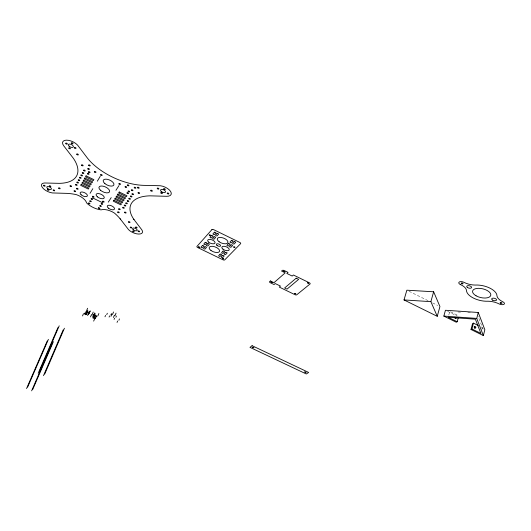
<?xml version="1.0" encoding="UTF-8"?>
<svg xmlns="http://www.w3.org/2000/svg" width="531" height="531" viewBox="0 0 531 531"><rect width="100%" height="100%" fill="white"/><g stroke="black" fill="none" stroke-linecap="round" stroke-linejoin="round"><path stroke-width="0.4" stroke-dasharray="2.65 1.99" d="M481.816 329.744L482.38 327.547L478.066 316.27M448.781 315.075L449.77 311.425L458.764 315.872M457.994 311.982L460.463 312.148M467.864 312.653L470.333 312.819M409.056 291.287L428.172 300.745M432.586 302.922L437.73 305.471M481.006 326.87L482.38 327.547M447.64 311.352L457.131 316.045M481.942 328.311L483.389 329.028"/><path stroke-width="0.8" d="M478.258 325.516L473.453 323.133L472.537 323.658L471.017 329.499L483.356 335.585L484.843 329.738L478.272 312.48L445.443 310.263L443.856 316.098L456.308 322.244L457.204 321.713L458.18 318.062M471.017 329.499L471.933 328.981L473.453 323.133M483.356 335.585L476.738 318.408L478.272 312.48M437.252 316.31L439.933 306.56L433.641 291.778L406.852 290.198L404.011 299.935L437.252 316.31L430.88 301.648L433.641 291.778M118.891 320.293L119.455 318.905M115.904 317.253L116.395 316.064M117.052 322.417L117.616 321.043M112.526 314.438L113.541 311.962M113.448 317.492L114.384 315.208M115.028 315.606L116.05 313.137M114.085 319.396L114.57 318.215M93.217 312.069L91.963 315.062M109.101 317.067L109.585 315.885M110.893 314.91L111.377 313.721M110.952 316.323L111.895 314.04M104.985 316.788L105.556 315.414M106.758 314.624L107.335 313.244M96.615 316.967L96.947 316.184M97.896 315.832L98.866 313.516M92.766 316.549L93.735 314.239M93.781 315.261L94.757 312.945M92.772 317.969L93.715 315.733M93.25 317.843L93.575 317.06M93.808 316.668L94.133 315.892M94.233 316.124L95.255 313.682M93.509 318.354L93.834 317.578M93.967 317.777L94.292 317M94.664 316.058L94.989 315.275M94.916 316.576L95.248 315.792M95.381 315.998L95.713 315.208M94.478 318.806L94.81 318.029M93.662 321.122L94.624 318.832M94.936 318.235L95.268 317.452M95.195 318.746L95.52 317.963M95.899 317.034L96.224 316.25M96.357 316.449L96.688 315.666M89.201 313.124L90.177 310.808M89.062 313.715L90.091 311.279M90.509 316.914L91.451 314.677M84.535 313.788L84.867 313.005M84.801 314.306L85.133 313.522M85.909 311.982L86.241 311.199M85.245 313.721L85.577 312.938M86.619 310.575L87.602 308.259M86.175 312.507L86.507 311.724M85.352 314.518L86.301 312.281M86.626 311.916L86.958 311.133M85.776 314.757L86.108 313.98M86.221 314.173L86.553 313.396M86.785 312.653L87.814 310.217M86.765 313.39L87.097 312.613M86.487 314.697L86.819 313.914M87.157 312.965L87.489 312.182M87.608 312.374L87.927 311.531M87.874 312.898L88.199 312.115M87.622 315.573L88.564 313.336M88.199 314.418L89.168 312.115M82.524 315.945L83.493 313.655M43.489 375.663L63.156 329.943M44.697 374.116L64.43 328.224M32.73 389.429L53.392 341.632M38.186 373.26L57.965 327.554M39.367 371.7L59.22 325.822M31.628 390.849L52.224 343.218M26.55 388.566L47.259 340.948M27.632 387.139L48.407 339.349M90.064 193.304L92.819 188.704M97.326 181.184L100.206 176.372M108.297 202.145L111.205 197.638M115.957 190.264L118.997 185.545M404.011 299.935L430.88 301.648M443.856 316.098L476.738 318.408M92.547 197.871L102.629 202.756M457.204 321.713L448.184 317.266L475.378 319.184L480.887 333.402L471.933 328.981M120.331 219.011L119.701 218.268A42.599 19.129 24.1 0 0 114.411 213.05A10.939 5.018 23.7 0 0 101.043 209.871A13.149 6.1 24.2 0 1 86.586 202.888A11.005 5.038 24.6 0 0 76.291 194.618A42.599 19.129 24.1 0 0 67.291 193.384L52.37 192.945A8.45 3.85 25.4 0 1 42.48 187.669A8.45 3.85 25.4 0 1 44.591 182.989L59.16 183.341A45.978 21.698 26.3 0 0 73.424 158.384L63.674 145.746A9.12 4.487 25.8 0 1 66.163 140.164A9.12 4.487 25.8 0 1 77.539 145.063L87.097 157.667A46.151 23.291 24.3 0 0 143.543 185.352L160.262 185.737A8.901 4.401 22.8 0 1 170.65 191.525A8.901 4.401 22.8 0 1 166.741 196.304L149.954 195.839A44.358 21.074 22.2 0 0 133.48 218.838L133.985 219.588M120.086 218.726L128.582 229.691A8.257 3.783 22.9 0 0 138.876 234.065A8.257 3.783 22.9 0 0 141.757 229.737L133.712 219.177M473.991 326.957A0.863 0.69 56.3 0 1 474.727 328.443M454.855 317.392A0.863 0.697 55.5 0 1 455.313 318.653M456.308 317.75A0.863 0.697 55.5 0 1 455.459 318.361A0.863 0.697 55.5 0 1 454.828 317.226M271.142 282.114L272.443 282.525L271.155 282.074M294.493 293.431L295.787 293.842L294.493 293.431M307.409 282.844L308.737 283.262L307.422 282.804M304.714 371.992L306.075 372.47L304.774 371.932M198.501 246.849L199.789 247.34L198.501 246.849M283.534 271.175L284.855 271.633L283.534 271.175M222.409 258.444L223.69 258.929L222.429 258.405M81.183 184.396L80.652 185.332L88.325 189.056L88.869 188.133L81.183 184.396M82.391 182.286L81.854 183.228L89.553 186.972L90.104 186.036L82.391 182.286M83.613 180.162L83.068 181.104L90.801 184.868L91.352 183.925L83.613 180.162M84.834 178.011L84.29 178.967L92.049 182.744L92.613 181.801L84.834 178.011M86.075 175.854L85.524 176.816L93.31 180.613L93.874 179.657L86.075 175.854M252.504 347.247L253.845 347.759L252.504 347.247M113.846 200.267L113.262 201.163L120.856 204.853L121.453 203.957L113.846 200.267M115.181 198.229L114.583 199.132L122.21 202.835L122.814 201.939L115.181 198.229M116.521 196.171L115.924 197.087L123.57 200.811L124.181 199.902L116.521 196.171M117.869 194.1L117.271 195.023L124.944 198.76L125.562 197.851L117.869 194.1M119.229 192.016L118.625 192.945L126.332 196.702L126.955 195.78L119.229 192.016M211.902 229.644L196.961 246.397A1.513 0.704 21.2 0 0 197.811 247.599L222.901 259.759A1.507 0.697 20.5 0 0 224.752 259.871L240.609 243.676A1.56 0.75 20.2 0 0 239.786 242.428L213.827 229.731A1.566 0.757 21 0 0 211.902 229.644M202.351 245.614L201.083 247.021A0.83 0.385 21.1 0 0 201.541 247.678A0.83 0.385 21.1 0 0 202.55 247.738L203.824 246.331A0.83 0.385 21.1 0 0 203.366 245.667A0.83 0.385 21.1 0 0 202.351 245.614M205.198 242.455L203.911 243.888A0.83 0.392 21.1 0 0 204.375 244.552A0.83 0.392 21.1 0 0 205.391 244.605L206.685 243.178A0.836 0.392 21.1 0 0 206.22 242.508A0.836 0.392 21.1 0 0 205.198 242.455M211.398 235.585L210.07 237.058A0.843 0.405 21 0 0 210.535 237.735A0.843 0.405 21 0 0 211.57 237.788L212.898 236.322A0.85 0.405 21 0 0 212.433 235.638A0.85 0.405 21 0 0 211.398 235.585M214.365 232.293L213.017 233.786A0.85 0.405 20.9 0 0 213.489 234.47A0.85 0.405 20.9 0 0 214.531 234.523L215.878 233.036A0.856 0.412 20.9 0 0 215.413 232.346A0.856 0.412 20.9 0 0 214.365 232.293M204.906 246.855L203.625 248.262A0.83 0.385 21 0 0 204.09 248.913A0.83 0.385 21 0 0 205.099 248.973L206.38 247.565A0.83 0.385 21 0 0 205.922 246.908A0.83 0.385 21 0 0 204.906 246.855M207.767 243.709L206.473 245.13A0.83 0.392 21 0 0 206.937 245.793A0.83 0.392 21 0 0 207.953 245.853L209.254 244.426A0.836 0.392 21 0 0 208.789 243.762A0.836 0.392 21 0 0 207.767 243.709M214 236.859L212.665 238.326A0.843 0.398 20.9 0 0 213.13 239.003A0.843 0.398 20.9 0 0 214.166 239.056L215.506 237.589A0.85 0.405 20.9 0 0 215.042 236.906A0.85 0.405 20.9 0 0 214 236.859M216.987 233.574L215.632 235.06A0.85 0.405 20.9 0 0 216.097 235.751A0.85 0.405 20.9 0 0 217.139 235.797L218.5 234.317A0.85 0.412 20.8 0 0 218.035 233.627A0.85 0.412 20.8 0 0 216.987 233.574M228.39 243.689L227.009 245.136A0.843 0.398 20.5 0 0 227.46 245.807A0.843 0.398 20.5 0 0 228.503 245.86L229.883 244.419A0.843 0.405 20.5 0 0 229.432 243.742A0.843 0.405 20.5 0 0 228.39 243.689M231.463 240.463L230.069 241.924A0.85 0.405 20.4 0 0 230.52 242.601A0.85 0.405 20.4 0 0 231.569 242.66L232.97 241.2A0.85 0.405 20.4 0 0 232.518 240.516A0.85 0.405 20.4 0 0 231.463 240.463M220.066 254.21L218.745 255.59A0.823 0.385 20.6 0 0 219.197 256.241A0.823 0.385 20.6 0 0 220.206 256.3L221.533 254.92A0.83 0.385 20.6 0 0 221.088 254.269A0.83 0.385 20.6 0 0 220.066 254.21M223.027 251.123L221.686 252.524A0.83 0.385 20.5 0 0 222.131 253.181A0.83 0.385 20.5 0 0 223.153 253.234L224.5 251.84A0.83 0.392 20.5 0 0 224.049 251.176A0.83 0.392 20.5 0 0 223.027 251.123M230.978 244.957L229.598 246.391A0.843 0.398 20.4 0 0 230.049 247.061A0.843 0.398 20.4 0 0 231.085 247.121L232.472 245.68A0.843 0.405 20.4 0 0 232.027 245.01A0.843 0.405 20.4 0 0 230.978 244.957M234.071 241.738L232.671 243.198A0.85 0.405 20.3 0 0 233.122 243.875A0.85 0.405 20.3 0 0 234.171 243.928L235.578 242.468A0.85 0.405 20.3 0 0 235.127 241.791A0.85 0.405 20.3 0 0 234.071 241.738M222.608 255.444L221.281 256.818A0.823 0.385 20.5 0 0 221.726 257.469A0.823 0.385 20.5 0 0 222.741 257.528L224.075 256.154A0.83 0.385 20.5 0 0 223.631 255.504A0.83 0.385 20.5 0 0 222.608 255.444M225.582 252.364L224.235 253.758A0.83 0.385 20.5 0 0 224.679 254.415A0.83 0.385 20.5 0 0 225.702 254.475L227.056 253.081A0.83 0.392 20.4 0 0 226.604 252.424A0.83 0.392 20.4 0 0 225.582 252.364M270.372 280.952L269.622 281.622A1.5 0.684 19.1 0 0 270.365 282.764L274.062 284.556L275.217 283.547L280.468 286.096L279.306 287.098L294.864 294.639A1.493 0.677 18.4 0 0 296.763 294.778L310.011 283.999A1.673 0.777 18.1 0 0 309.248 282.724L293.411 275.005L292.189 276.054L286.82 273.438L288.034 272.376L284.364 270.591A1.679 0.79 18.8 0 0 282.24 270.452L281.556 271.056L285.22 272.841L273.963 282.691L270.372 280.952M296.218 278.164L284.629 287.975L287.012 289.13L298.648 279.352L296.218 278.164M252.099 345.701L249.975 347.36L306.307 373.977L308.657 372.45L252.099 345.701M100.167 205.577L100.147 205.577A0.836 0.385 24 0 0 100.08 206.247A0.836 0.385 24 0 0 101.295 206.393A0.836 0.385 24 0 0 100.339 205.597L100.167 205.577M98.786 207.76L98.766 207.76A0.83 0.385 24 0 0 98.693 208.431A0.83 0.385 24 0 0 99.908 208.577A0.83 0.385 24 0 0 98.952 207.787L98.786 207.76M460.583 284.643L460.178 284.45A3.418 1.666 13.7 0 1 459.395 281.934A3.418 1.666 13.7 0 1 464.061 282.392A13.149 6.472 13.4 0 0 475.205 285.061A15.558 7.494 13.2 0 1 496.97 295.973A13.089 6.286 12.4 0 0 502.943 301.86L503.122 301.947A3.425 1.633 12.7 0 1 503.892 304.323A3.425 1.633 12.7 0 1 499.419 304.071L499.24 303.984A12.737 6.007 13 0 0 488.022 301.223A15.558 7.494 13.2 0 1 466.49 290.464A11.164 5.396 13.9 0 0 461.22 284.941L460.583 284.643M500.474 303.155A0.936 0.445 12.7 0 0 501.987 303.174A0.936 0.445 12.7 0 0 500.806 302.444A0.936 0.445 12.7 0 0 500.474 303.155M461.525 283.673A0.929 0.451 13.7 0 0 463.012 283.673A0.929 0.451 13.7 0 0 461.804 282.93A0.929 0.451 13.7 0 0 461.525 283.673M476.068 295.8A9.332 4.494 13.2 0 0 490.744 295.422A9.332 4.494 13.2 0 0 478.252 288.32A9.332 4.494 13.2 0 0 476.068 295.8M467.692 287.663A2.489 1.208 13.5 0 0 471.574 287.536A2.489 1.208 13.5 0 0 468.209 285.638A2.489 1.208 13.5 0 0 467.692 287.663M492.615 300.128A2.489 1.188 12.9 0 0 496.538 300.028A2.489 1.188 12.9 0 0 493.213 298.15A2.489 1.188 12.9 0 0 492.615 300.128M474.362 327.096A0.863 0.69 56.3 0 0 475.491 328.019A0.863 0.69 56.3 0 0 475.484 326.638A0.863 0.69 56.3 0 0 474.362 327.096M125.947 203.4A0.85 0.405 23.5 0 0 127.287 203.665A0.85 0.405 23.5 0 0 126.345 202.815A0.85 0.405 23.5 0 0 125.947 203.4M124.413 205.643A0.87 0.412 23.5 0 0 125.781 205.915A0.87 0.412 23.5 0 0 124.818 205.046A0.87 0.412 23.5 0 0 124.413 205.643M130.593 196.57A0.863 0.412 23.5 0 0 131.953 196.835A0.863 0.412 23.5 0 0 131.004 195.972A0.863 0.412 23.5 0 0 130.593 196.57M132.166 194.253A0.863 0.418 23.5 0 0 133.54 194.519A0.863 0.418 23.5 0 0 132.584 193.649A0.863 0.418 23.5 0 0 132.166 194.253M122.92 207.86A0.843 0.398 23.5 0 0 124.247 208.119A0.843 0.398 23.5 0 0 123.311 207.282A0.843 0.398 23.5 0 0 122.92 207.86M75.787 184.987A0.856 0.398 24.9 0 0 77.108 185.246A0.856 0.398 24.9 0 0 76.125 184.383A0.856 0.398 24.9 0 0 75.787 184.987M77.101 182.651A0.856 0.405 24.9 0 0 78.429 182.91A0.856 0.405 24.9 0 0 77.446 182.04A0.856 0.405 24.9 0 0 77.101 182.651M78.422 180.294A0.863 0.405 24.9 0 0 79.756 180.553A0.863 0.405 24.9 0 0 78.774 179.684A0.863 0.405 24.9 0 0 78.422 180.294M79.763 177.918A0.863 0.412 24.9 0 0 81.104 178.177A0.863 0.412 24.9 0 0 80.115 177.301A0.863 0.412 24.9 0 0 79.763 177.918M81.077 175.495A0.87 0.412 25 0 0 82.444 175.801A0.87 0.412 25 0 0 81.508 174.905A0.87 0.412 25 0 0 81.077 175.495M82.471 173.106A0.87 0.418 25 0 0 83.825 173.365A0.87 0.418 25 0 0 82.829 172.475A0.87 0.418 25 0 0 82.471 173.106M83.838 170.663A0.883 0.425 25 0 0 85.212 170.922A0.883 0.425 25 0 0 84.203 170.026A0.883 0.425 25 0 0 83.838 170.663M87.668 173.936A0.876 0.418 24.9 0 0 89.029 174.195A0.876 0.418 24.9 0 0 88.033 173.305A0.876 0.418 24.9 0 0 87.668 173.936M88.65 172.23A0.876 0.425 24.9 0 0 90.011 172.489A0.876 0.425 24.9 0 0 89.016 171.593A0.876 0.425 24.9 0 0 88.65 172.23M127.148 193.198A0.863 0.418 23.6 0 0 128.509 193.457A0.863 0.418 23.6 0 0 127.553 192.587A0.863 0.418 23.6 0 0 127.148 193.198M128.243 191.558A0.87 0.418 23.6 0 0 129.61 191.824A0.87 0.418 23.6 0 0 128.648 190.948A0.87 0.418 23.6 0 0 128.243 191.558M91.312 199.098A0.843 0.392 24.3 0 0 92.62 199.357A0.843 0.392 24.3 0 0 91.664 198.514A0.843 0.392 24.3 0 0 91.312 199.098M47.664 189.939A0.836 0.378 25.4 0 0 48.945 190.191A0.836 0.378 25.4 0 0 47.969 189.355A0.836 0.378 25.4 0 0 47.664 189.939M53.365 190.437A0.836 0.385 25.2 0 0 54.653 190.689A0.836 0.385 25.2 0 0 53.677 189.852A0.836 0.385 25.2 0 0 53.365 190.437M76.783 188.877A0.85 0.398 24.8 0 0 78.097 189.136A0.85 0.398 24.8 0 0 77.121 188.286A0.85 0.398 24.8 0 0 76.783 188.877M74.605 148.03A0.903 0.445 25.7 0 0 76.006 148.282A0.903 0.445 25.7 0 0 74.971 147.346A0.903 0.445 25.7 0 0 74.605 148.03M49.529 186.315A0.843 0.385 25.4 0 0 50.817 186.567A0.843 0.385 25.4 0 0 49.834 185.724A0.843 0.385 25.4 0 0 49.529 186.315M163.82 189.228A0.883 0.438 22.8 0 0 165.241 189.501A0.883 0.438 22.8 0 0 164.285 188.605A0.883 0.438 22.8 0 0 163.82 189.228M157.422 188.697A0.883 0.438 23 0 0 158.829 188.97A0.883 0.438 23 0 0 157.873 188.074A0.883 0.438 23 0 0 157.422 188.697M130.414 227.62A0.823 0.378 23 0 0 131.715 227.885A0.823 0.378 23 0 0 130.805 227.082A0.823 0.378 23 0 0 130.414 227.62M118.825 209.26A0.836 0.392 23.6 0 0 120.152 209.519A0.836 0.392 23.6 0 0 119.209 208.69A0.836 0.392 23.6 0 0 118.825 209.26M133.201 229.691A2.456 1.128 22.9 0 0 137.098 230.487A2.456 1.128 22.9 0 0 134.389 228.084A2.456 1.128 22.9 0 0 133.201 229.691M132.903 231.456A0.816 0.372 22.9 0 0 134.197 231.722A0.816 0.372 22.9 0 0 133.294 230.932A0.816 0.372 22.9 0 0 132.903 231.456M138.246 231.403A0.816 0.372 22.8 0 0 139.547 231.662A0.816 0.372 22.8 0 0 138.644 230.866A0.816 0.372 22.8 0 0 138.246 231.403M135.77 227.547A0.823 0.378 22.9 0 0 137.078 227.812A0.823 0.378 22.9 0 0 136.168 227.009A0.823 0.378 22.9 0 0 135.77 227.547M101.368 203.964A0.836 0.392 24 0 0 102.682 204.229A0.836 0.392 24 0 0 101.733 203.393A0.836 0.392 24 0 0 101.368 203.964M100.412 190.191A5.768 2.741 24.2 0 0 109.459 191.983A5.768 2.741 24.2 0 0 103.001 186.155A5.768 2.741 24.2 0 0 100.412 190.191M68.997 148.401A0.903 0.445 25.8 0 0 70.391 148.653A0.903 0.445 25.8 0 0 69.349 147.718A0.903 0.445 25.8 0 0 68.997 148.401M92.64 196.822A0.843 0.392 24.3 0 0 93.974 197.134A0.843 0.392 24.3 0 0 93.078 196.278A0.843 0.392 24.3 0 0 92.64 196.822M104.912 183.626A5.801 2.794 24.2 0 0 113.853 185.027A5.801 2.794 24.2 0 0 106.957 179.239A5.801 2.794 24.2 0 0 104.912 183.626M97.432 196.862A4.401 2.064 24.2 0 0 104.195 197.95A4.401 2.064 24.2 0 0 98.919 193.609A4.401 2.064 24.2 0 0 97.432 196.862M100.79 175.104A0.876 0.425 24.5 0 0 102.164 175.363A0.876 0.425 24.5 0 0 101.175 174.467A0.876 0.425 24.5 0 0 100.79 175.104M119.103 184.051A0.876 0.425 24 0 0 120.477 184.317A0.876 0.425 24 0 0 119.502 183.427A0.876 0.425 24 0 0 119.103 184.051M94.584 172.071A0.876 0.425 24.7 0 0 95.958 172.329A0.876 0.425 24.7 0 0 94.956 171.433A0.876 0.425 24.7 0 0 94.584 172.071M102.808 201.773A0.843 0.392 24 0 0 104.103 201.986A0.843 0.392 24 0 0 103.094 201.156A0.843 0.392 24 0 0 102.808 201.773M167.398 193.596A0.883 0.438 22.6 0 0 168.812 193.868A0.883 0.438 22.6 0 0 167.862 192.979A0.883 0.438 22.6 0 0 167.398 193.596M117.902 212.413A0.836 0.385 23.5 0 0 119.196 212.626A0.836 0.385 23.5 0 0 118.201 211.809A0.836 0.385 23.5 0 0 117.902 212.413M134.429 187.848A0.876 0.425 23.5 0 0 135.817 188.113A0.876 0.425 23.5 0 0 134.854 187.231A0.876 0.425 23.5 0 0 134.429 187.848M124.725 212.639A0.836 0.392 23.4 0 0 126.059 212.918A0.836 0.392 23.4 0 0 125.15 212.088A0.836 0.392 23.4 0 0 124.725 212.639M81.124 194.777A3.936 1.832 24.6 0 0 87.27 196.065A3.936 1.832 24.6 0 0 82.863 192.103A3.936 1.832 24.6 0 0 81.124 194.777M89.958 201.322A0.836 0.385 24.3 0 0 91.259 201.581A0.836 0.385 24.3 0 0 90.31 200.745A0.836 0.385 24.3 0 0 89.958 201.322M138.239 193.052A0.87 0.425 23.4 0 0 139.613 193.317A0.87 0.425 23.4 0 0 138.657 192.448A0.87 0.425 23.4 0 0 138.239 193.052M74.247 191.24A0.843 0.392 24.8 0 0 75.575 191.552A0.843 0.392 24.8 0 0 74.665 190.689A0.843 0.392 24.8 0 0 74.247 191.24M70.218 186.202A0.85 0.398 25 0 0 71.552 186.514A0.85 0.398 25 0 0 70.636 185.644A0.85 0.398 25 0 0 70.218 186.202M161.012 193.058A0.883 0.431 22.8 0 0 162.42 193.33A0.883 0.431 22.8 0 0 161.47 192.441A0.883 0.431 22.8 0 0 161.012 193.058M88.816 165.506A0.883 0.431 25 0 0 90.204 165.791A0.883 0.431 25 0 0 89.228 164.875A0.883 0.431 25 0 0 88.816 165.506M71.579 143.39A0.909 0.451 25.8 0 0 72.979 143.642A0.909 0.451 25.8 0 0 71.937 142.693A0.909 0.451 25.8 0 0 71.579 143.39M129.033 198.866A0.856 0.412 23.5 0 0 130.387 199.132A0.856 0.412 23.5 0 0 129.438 198.275A0.856 0.412 23.5 0 0 129.033 198.866M127.513 201.169A0.856 0.405 23.5 0 0 128.841 201.395A0.856 0.405 23.5 0 0 127.845 200.545A0.856 0.405 23.5 0 0 127.513 201.169M81.741 165.426A0.883 0.425 25.1 0 0 83.108 165.679A0.883 0.425 25.1 0 0 82.099 164.776A0.883 0.425 25.1 0 0 81.741 165.426M108.41 208.132A3.909 1.819 23.8 0 0 114.444 209.128A3.909 1.819 23.8 0 0 109.791 205.305A3.909 1.819 23.8 0 0 108.41 208.132M125.263 187.065A0.87 0.425 23.8 0 0 126.637 187.324A0.87 0.425 23.8 0 0 125.668 186.447A0.87 0.425 23.8 0 0 125.263 187.065M161.172 191.372A2.648 1.308 22.8 0 0 165.406 192.189A2.648 1.308 22.8 0 0 162.552 189.507A2.648 1.308 22.8 0 0 161.172 191.372M88.617 203.526A0.836 0.385 24.3 0 0 89.912 203.785A0.836 0.385 24.3 0 0 88.962 202.955A0.836 0.385 24.3 0 0 88.617 203.526M43.814 185.823A0.836 0.385 25.5 0 0 45.095 186.076A0.836 0.385 25.5 0 0 44.113 185.233A0.836 0.385 25.5 0 0 43.814 185.823M47.531 188.352A2.516 1.148 25.4 0 0 51.388 189.116A2.516 1.148 25.4 0 0 48.454 186.593A2.516 1.148 25.4 0 0 47.531 188.352M65.95 143.775A0.903 0.445 25.9 0 0 67.344 144.034A0.903 0.445 25.9 0 0 66.302 143.091A0.903 0.445 25.9 0 0 65.95 143.775M88.007 169.05A0.883 0.425 24.9 0 0 89.374 169.309A0.883 0.425 24.9 0 0 88.372 168.407A0.883 0.425 24.9 0 0 88.007 169.05M69.116 146.184A2.715 1.334 25.8 0 0 73.305 146.954A2.715 1.334 25.8 0 0 70.185 144.133A2.715 1.334 25.8 0 0 69.116 146.184M131.535 190.324A0.87 0.425 23.6 0 0 132.909 190.589A0.87 0.425 23.6 0 0 131.953 189.713A0.87 0.425 23.6 0 0 131.535 190.324M76.935 154.567A0.896 0.438 25.5 0 0 78.316 154.826A0.896 0.438 25.5 0 0 77.294 153.897A0.896 0.438 25.5 0 0 76.935 154.567M150.91 190.848A0.876 0.431 23.1 0 0 152.311 191.114A0.876 0.431 23.1 0 0 151.355 190.224A0.876 0.431 23.1 0 0 150.91 190.848M128.675 222.15A0.83 0.378 23.1 0 0 129.982 222.416A0.83 0.378 23.1 0 0 129.066 221.606A0.83 0.378 23.1 0 0 128.675 222.15M58.848 188.405A0.843 0.385 25.2 0 0 60.142 188.658A0.843 0.385 25.2 0 0 59.167 187.815A0.843 0.385 25.2 0 0 58.848 188.405M127.506 185.425A0.876 0.425 23.7 0 0 128.887 185.691A0.876 0.425 23.7 0 0 127.918 184.808A0.876 0.425 23.7 0 0 127.506 185.425M137.735 187.848A0.876 0.425 23.5 0 0 139.122 188.113A0.876 0.425 23.5 0 0 138.16 187.231A0.876 0.425 23.5 0 0 137.735 187.848M233.886 247.234A0.704 0.332 20.3 0 0 234.987 247.34A0.704 0.332 20.3 0 0 234.111 246.696A0.704 0.332 20.3 0 0 233.886 247.234M209.4 235.286A0.704 0.339 21 0 0 210.515 235.432A0.704 0.339 21 0 0 209.672 234.762A0.704 0.339 21 0 0 209.4 235.286M210.98 250.499A5.536 2.589 20.8 0 0 219.562 251.382A5.536 2.589 20.8 0 0 212.619 246.324A5.536 2.589 20.8 0 0 210.98 250.499M219.111 241.758A5.642 2.688 20.7 0 0 227.879 242.621A5.642 2.688 20.7 0 0 220.843 237.437A5.642 2.688 20.7 0 0 219.111 241.758M222.934 249.145A3.909 1.845 20.5 0 0 229.133 249.995A3.909 1.845 20.5 0 0 224.533 246.344A3.909 1.845 20.5 0 0 222.934 249.145M217.079 245.508A2.237 1.055 20.7 0 0 220.544 245.846A2.237 1.055 20.7 0 0 217.743 243.802A2.237 1.055 20.7 0 0 217.079 245.508M208.63 242.129A3.916 1.852 20.9 0 0 214.916 243.198A3.916 1.852 20.9 0 0 210.548 239.461A3.916 1.852 20.9 0 0 208.63 242.129"/></g></svg>
